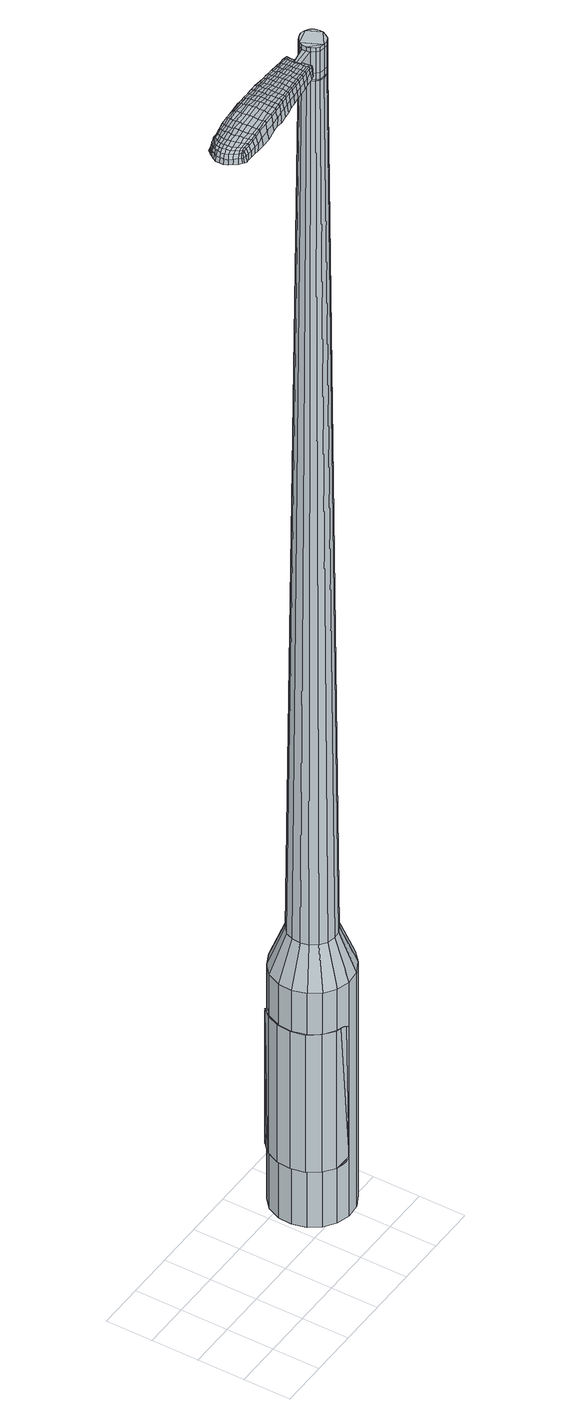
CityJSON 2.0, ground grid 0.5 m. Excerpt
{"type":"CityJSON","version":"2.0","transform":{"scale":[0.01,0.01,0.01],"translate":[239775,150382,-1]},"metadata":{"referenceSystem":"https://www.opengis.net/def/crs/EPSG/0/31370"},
"CityObjects":{
"object1":{"type":"GenericCityObject","attributes":{"cluster":811,"mean_distance_to_centroid":0.242,"new_centroid_x":239776.99,"new_centroid_y":150382.84,"mean_distance_to_camera":7.24,"H1":14.14,"H2":8.72,"Z_final":104.65,"cluster2":-1,"proj_x":239776.42,"proj_y":150376.3,"id_line":95515,"bearing_l":274.93,"distance":6.56,"orientation":"right","G_obj":184.93},"geometry":[{"type":"MultiSurface","lod":"2","boundaries":[[[0,1,2,3]],[[1,4,5,2]],[[4,6,7,5]],[[6,8,9,7]],[[8,10,11,9]],[[10,12,13,11]],[[12,14,15,13]],[[14,16,17,15]],[[16,18,19,17]],[[18,20,21,19]],[[20,22,23,21]],[[22,24,25,23]],[[24,26,27,25]],[[26,28,29,27]],[[28,30,31,29]],[[30,32,33,31]],[[32,34,35,33]],[[34,0,3,35]],[[36,37,38,39]],[[38,40,41,42]],[[41,43,42]],[[42,44,45,46]],[[45,47,46]],[[46,48,49,50]],[[49,51,50]],[[42,46,50,38]],[[50,52,39,38]],[[53,36,39]],[[2,5,7,35]],[[7,9,11,15]],[[11,13,15]],[[15,17,19,23]],[[19,21,23]],[[23,25,27,31]],[[27,29,31]],[[15,23,31,7]],[[31,33,35,7]],[[3,2,35]],[[1,0,54,55]],[[0,34,56,54]],[[34,32,57,56]],[[32,30,58,57]],[[30,28,59,58]],[[28,26,60,59]],[[26,24,61,60]],[[24,22,62,61]],[[22,20,63,62]],[[20,18,64,63]],[[18,16,65,64]],[[16,14,66,65]],[[14,12,67,66]],[[12,10,68,67]],[[10,8,69,68]],[[8,6,70,69]],[[6,4,71,70]],[[4,1,55,71]],[[55,54,72,73]],[[54,56,74,72]],[[56,57,75,74]],[[57,58,76,75]],[[58,59,77,76]],[[59,60,78,77]],[[60,61,79,78]],[[61,62,80,79]],[[62,63,81,80]],[[63,64,82,81]],[[64,65,83,82]],[[65,66,84,83]],[[66,67,85,84]],[[67,68,86,85]],[[68,69,87,86]],[[69,70,88,87]],[[70,71,89,88]],[[71,55,73,89]],[[72,90,91,92]],[[74,93,90,72]],[[75,94,93,74]],[[95,96,94,75]],[[77,97,96,95]],[[98,99,97,77]],[[100,101,99,98]],[[80,102,101,100]],[[103,104,102,80]],[[82,105,104,103]],[[83,106,105,82]],[[107,108,106,83]],[[109,110,108,107]],[[111,112,110,109]],[[87,113,112,111]],[[114,115,113,87]],[[116,117,115,114]],[[92,91,117,116]],[[118,119,120,121]],[[122,118,121,123]],[[124,122,123,125]],[[126,124,125,127]],[[128,126,127,129]],[[130,128,129,131]],[[132,130,131,133]],[[134,132,133,135]],[[136,134,135,137]],[[138,136,137,139]],[[140,138,139,141]],[[142,140,141,143]],[[144,142,143,145]],[[146,144,145,147]],[[148,146,147,149]],[[150,148,149,151]],[[73,72,92]],[[76,95,75]],[[76,77,95]],[[78,98,77]],[[78,79,100,98]],[[79,80,100]],[[81,103,80]],[[81,82,103]],[[84,107,83]],[[84,85,109,107]],[[85,86,111,109]],[[86,87,111]],[[88,114,87]],[[88,89,116,114]],[[89,73,92,116]],[[152,91,90]],[[152,153,117,91]],[[153,154,115,117]],[[154,113,115]],[[155,112,113]],[[155,156,110,112]],[[156,157,108,110]],[[157,106,108]],[[158,104,105]],[[158,102,104]],[[159,101,102]],[[159,160,99,101]],[[160,97,99]],[[161,96,97]],[[161,94,96]],[[39,52,150,162]],[[152,90,163,151]],[[53,39,162,119]],[[90,93,120,163]],[[36,53,119,118]],[[93,94,121,120]],[[37,36,118,122]],[[94,161,123,121]],[[38,37,122,124]],[[161,97,125,123]],[[40,38,124,126]],[[97,160,127,125]],[[41,40,126,128]],[[160,159,129,127]],[[43,41,128,130]],[[159,102,131,129]],[[42,43,130,132]],[[102,158,133,131]],[[44,42,132,134]],[[158,105,135,133]],[[45,44,134,136]],[[105,106,137,135]],[[47,45,136,138]],[[106,157,139,137]],[[46,47,138,140]],[[157,156,141,139]],[[48,46,140,142]],[[156,155,143,141]],[[49,48,142,144]],[[155,113,145,143]],[[51,49,144,146]],[[113,154,147,145]],[[50,51,146,148]],[[154,153,149,147]],[[52,50,148,150]],[[153,152,151,149]],[[150,151,164,165]],[[151,163,166,164]],[[163,120,167,166]],[[120,119,168,167]],[[119,162,169,168]],[[162,150,165,169]],[[170,171,172,173]],[[174,170,173,175]],[[170,174,176,177]],[[171,170,177,178]],[[179,180,181,182]],[[183,179,182,184]],[[179,183,185,186]],[[180,179,186,187]],[[188,189,190,191]],[[192,188,191,193]],[[188,192,194,195]],[[189,188,195,196]],[[197,198,199,200]],[[201,197,200,202]],[[197,201,203,204]],[[198,197,204,205]],[[206,207,208,209]],[[210,206,209,211]],[[206,210,212,213]],[[207,206,213,214]],[[215,216,217,218]],[[219,215,218,220]],[[215,219,221,222]],[[216,215,222,223]],[[224,225,226,227]],[[216,224,227,217]],[[224,216,223,228]],[[225,224,228,229]],[[230,231,232,233]],[[225,230,233,226]],[[230,225,229,234]],[[231,230,234,235]],[[236,174,175,237]],[[231,236,237,232]],[[236,231,235,238]],[[174,236,238,176]],[[239,240,241,242]],[[243,239,242,244]],[[239,243,245,246]],[[240,239,246,247]],[[248,249,250,251]],[[240,248,251,241]],[[248,240,247,252]],[[249,248,252,253]],[[254,255,256,257]],[[249,254,257,250]],[[254,249,253,258]],[[255,254,258,259]],[[260,261,262,263]],[[255,260,263,256]],[[260,255,259,264]],[[261,260,264,265]],[[266,171,178,267]],[[261,266,267,262]],[[266,261,265,268]],[[171,266,268,172]],[[269,270,271,272]],[[273,269,272,274]],[[269,273,275,276]],[[270,269,276,277]],[[278,279,280,281]],[[270,278,281,271]],[[278,270,277,282]],[[279,278,282,283]],[[284,285,286,287]],[[279,284,287,280]],[[284,279,283,288]],[[285,284,288,289]],[[290,183,184,291]],[[285,290,291,286]],[[290,285,289,292]],[[183,290,292,185]],[[293,294,295,296]],[[297,293,296,298]],[[293,297,299,300]],[[294,293,300,301]],[[302,303,304,305]],[[294,302,305,295]],[[302,294,301,306]],[[303,302,306,307]],[[308,309,310,311]],[[303,308,311,304]],[[308,303,307,312]],[[309,308,312,313]],[[314,315,316,317]],[[309,314,317,310]],[[314,309,313,318]],[[315,314,318,319]],[[320,180,187,321]],[[315,320,321,316]],[[320,315,319,322]],[[180,320,322,181]],[[323,209,208,324]],[[325,323,324,326]],[[323,325,327,328]],[[209,323,328,211]],[[329,325,326,330]],[[331,329,330,332]],[[329,331,333,334]],[[325,329,334,327]],[[335,331,332,336]],[[337,335,336,338]],[[335,337,339,340]],[[331,335,340,333]],[[341,337,338,342]],[[343,341,342,344]],[[341,343,345,346]],[[337,341,346,339]],[[347,343,344,348]],[[198,347,348,199]],[[347,198,205,349]],[[343,347,349,345]],[[350,351,196,195]],[[352,350,195,194]],[[350,352,353,354]],[[351,350,354,355]],[[356,357,355,354]],[[358,356,354,353]],[[356,358,359,360]],[[357,356,360,361]],[[362,363,361,360]],[[364,362,360,359]],[[362,364,365,366]],[[363,362,366,367]],[[368,369,367,366]],[[370,368,366,365]],[[368,370,203,201]],[[369,368,201,202]],[[371,372,373,374]],[[273,371,374,275]],[[371,273,274,375]],[[372,371,375,376]],[[377,192,193,378]],[[372,377,378,373]],[[377,372,376,379]],[[192,377,379,194]],[[380,381,382,383]],[[219,380,383,221]],[[380,219,220,384]],[[381,380,384,385]],[[386,387,388,389]],[[381,386,389,382]],[[386,381,385,390]],[[387,386,390,391]],[[392,189,196,393]],[[387,392,393,388]],[[392,387,391,394]],[[189,392,394,190]],[[395,396,397,398]],[[177,395,398,178]],[[395,177,176,399]],[[396,395,399,400]],[[401,402,403,404]],[[396,401,404,397]],[[401,396,400,405]],[[402,401,405,406]],[[407,200,199,408]],[[402,407,408,403]],[[407,402,406,409]],[[200,407,409,202]],[[410,411,412,413]],[[182,410,413,184]],[[410,182,181,414]],[[411,410,414,415]],[[416,204,203,417]],[[411,416,417,412]],[[416,411,415,418]],[[204,416,418,205]],[[419,420,421,422]],[[297,419,422,299]],[[419,297,298,423]],[[420,419,423,424]],[[425,210,211,426]],[[420,425,426,421]],[[425,420,424,427]],[[210,425,427,212]],[[428,429,430,431]],[[243,428,431,245]],[[428,243,244,432]],[[429,428,432,433]],[[434,435,436,437]],[[429,434,437,430]],[[434,429,433,438]],[[435,434,438,439]],[[440,207,214,441]],[[435,440,441,436]],[[440,435,439,442]],[[207,440,442,208]],[[443,444,433,432]],[[242,443,432,244]],[[443,242,241,445]],[[444,443,445,446]],[[447,448,439,438]],[[444,447,438,433]],[[447,444,446,449]],[[448,447,449,450]],[[451,324,208,442]],[[448,451,442,439]],[[451,448,450,452]],[[324,451,452,326]],[[453,454,455,456]],[[300,453,456,301]],[[453,300,299,422]],[[454,453,422,421]],[[457,328,327,458]],[[454,457,458,455]],[[457,454,421,426]],[[328,457,426,211]],[[459,460,446,445]],[[251,459,445,241]],[[459,251,250,461]],[[460,459,461,462]],[[463,464,450,449]],[[460,463,449,446]],[[463,460,462,465]],[[464,463,465,466]],[[467,330,326,452]],[[464,467,452,450]],[[467,464,466,468]],[[330,467,468,332]],[[469,470,471,472]],[[306,469,472,307]],[[469,306,301,456]],[[470,469,456,455]],[[473,334,333,474]],[[470,473,474,471]],[[473,470,455,458]],[[334,473,458,327]],[[475,476,462,461]],[[257,475,461,250]],[[475,257,256,477]],[[476,475,477,478]],[[479,480,466,465]],[[476,479,465,462]],[[479,476,478,481]],[[480,479,481,482]],[[483,336,332,468]],[[480,483,468,466]],[[483,480,482,484]],[[336,483,484,338]],[[485,486,487,488]],[[312,485,488,313]],[[485,312,307,472]],[[486,485,472,471]],[[489,340,339,490]],[[486,489,490,487]],[[489,486,471,474]],[[340,489,474,333]],[[491,492,478,477]],[[263,491,477,256]],[[491,263,262,493]],[[492,491,493,494]],[[495,496,482,481]],[[492,495,481,478]],[[495,492,494,497]],[[496,495,497,498]],[[499,342,338,484]],[[496,499,484,482]],[[499,496,498,500]],[[342,499,500,344]],[[501,502,503,504]],[[318,501,504,319]],[[501,318,313,488]],[[502,501,488,487]],[[505,346,345,506]],[[502,505,506,503]],[[505,502,487,490]],[[346,505,490,339]],[[507,508,494,493]],[[267,507,493,262]],[[507,267,178,398]],[[508,507,398,397]],[[509,510,498,497]],[[508,509,497,494]],[[509,508,397,404]],[[510,509,404,403]],[[511,348,344,500]],[[510,511,500,498]],[[511,510,403,408]],[[348,511,408,199]],[[512,513,415,414]],[[322,512,414,181]],[[512,322,319,504]],[[513,512,504,503]],[[514,349,205,418]],[[513,514,418,415]],[[514,513,503,506]],[[349,514,506,345]],[[515,516,376,375]],[[272,515,375,274]],[[515,272,271,517]],[[516,515,517,518]],[[519,352,194,379]],[[516,519,379,376]],[[519,516,518,520]],[[352,519,520,353]],[[521,522,523,524]],[[222,521,524,223]],[[521,222,221,383]],[[522,521,383,382]],[[525,526,527,528]],[[522,525,528,523]],[[525,522,382,389]],[[526,525,389,388]],[[529,351,355,530]],[[526,529,530,527]],[[529,526,388,393]],[[351,529,393,196]],[[531,532,518,517]],[[281,531,517,271]],[[531,281,280,533]],[[532,531,533,534]],[[535,358,353,520]],[[532,535,520,518]],[[535,532,534,536]],[[358,535,536,359]],[[537,538,539,540]],[[228,537,540,229]],[[537,228,223,524]],[[538,537,524,523]],[[541,542,543,544]],[[538,541,544,539]],[[541,538,523,528]],[[542,541,528,527]],[[545,357,361,546]],[[542,545,546,543]],[[545,542,527,530]],[[357,545,530,355]],[[547,548,534,533]],[[287,547,533,280]],[[547,287,286,549]],[[548,547,549,550]],[[551,364,359,536]],[[548,551,536,534]],[[551,548,550,552]],[[364,551,552,365]],[[553,554,555,556]],[[234,553,556,235]],[[553,234,229,540]],[[554,553,540,539]],[[557,558,559,560]],[[554,557,560,555]],[[557,554,539,544]],[[558,557,544,543]],[[561,363,367,562]],[[558,561,562,559]],[[561,558,543,546]],[[363,561,546,361]],[[563,564,550,549]],[[291,563,549,286]],[[563,291,184,413]],[[564,563,413,412]],[[565,370,365,552]],[[564,565,552,550]],[[565,564,412,417]],[[370,565,417,203]],[[566,567,400,399]],[[238,566,399,176]],[[566,238,235,556]],[[567,566,556,555]],[[568,569,406,405]],[[567,568,405,400]],[[568,567,555,560]],[[569,568,560,559]],[[570,369,202,409]],[[569,570,409,406]],[[570,569,559,562]],[[369,570,562,367]],[[571,572,573,574]],[[574,573,575,576]],[[577,575,573,578]],[[578,573,572,579]],[[580,581,582,583]],[[583,582,584,585]],[[586,584,582,587]],[[587,582,581,588]],[[589,590,591,592]],[[592,591,593,594]],[[595,593,591,596]],[[596,591,590,597]],[[598,599,600,601]],[[601,600,602,603]],[[604,602,600,605]],[[605,600,599,606]],[[607,608,609,610]],[[610,609,611,612]],[[613,611,609,614]],[[614,609,608,615]],[[616,617,618,619]],[[619,618,620,621]],[[622,620,618,623]],[[623,618,617,624]],[[625,626,627,628]],[[628,627,617,616]],[[624,617,627,629]],[[629,627,626,630]],[[631,632,633,634]],[[634,633,626,625]],[[630,626,633,635]],[[635,633,632,636]],[[576,575,637,638]],[[638,637,632,631]],[[636,632,637,639]],[[639,637,575,577]],[[640,641,642,643]],[[643,642,644,645]],[[646,644,642,647]],[[647,642,641,648]],[[649,650,651,652]],[[652,651,641,640]],[[648,641,651,653]],[[653,651,650,654]],[[655,656,657,658]],[[658,657,650,649]],[[654,650,657,659]],[[659,657,656,660]],[[661,662,663,664]],[[664,663,656,655]],[[660,656,663,665]],[[665,663,662,666]],[[579,572,667,668]],[[668,667,662,661]],[[666,662,667,669]],[[669,667,572,571]],[[670,671,672,673]],[[673,672,674,675]],[[676,674,672,677]],[[677,672,671,678]],[[679,680,681,682]],[[682,681,671,670]],[[678,671,681,683]],[[683,681,680,684]],[[685,686,687,688]],[[688,687,680,679]],[[684,680,687,689]],[[689,687,686,690]],[[585,584,691,692]],[[692,691,686,685]],[[690,686,691,693]],[[693,691,584,586]],[[694,695,696,697]],[[697,696,698,699]],[[700,698,696,701]],[[701,696,695,702]],[[703,704,705,706]],[[706,705,695,694]],[[702,695,705,707]],[[707,705,704,708]],[[709,710,711,712]],[[712,711,704,703]],[[708,704,711,713]],[[713,711,710,714]],[[715,716,717,718]],[[718,717,710,709]],[[714,710,717,719]],[[719,717,716,720]],[[588,581,721,722]],[[722,721,716,715]],[[720,716,721,723]],[[723,721,581,580]],[[607,610,724,725]],[[725,724,726,727]],[[728,726,724,168]],[[168,724,610,612]],[[727,726,729,730]],[[730,729,731,732]],[[733,731,729,734]],[[734,729,726,728]],[[732,731,735,736]],[[736,735,737,738]],[[739,737,735,740]],[[740,735,731,733]],[[738,737,741,742]],[[742,741,743,744]],[[745,743,741,746]],[[746,741,737,739]],[[744,743,747,748]],[[748,747,599,598]],[[606,599,747,749]],[[749,747,743,745]],[[597,750,751,596]],[[596,751,752,595]],[[753,752,751,754]],[[754,751,750,755]],[[755,756,757,754]],[[754,757,758,753]],[[759,758,757,760]],[[760,757,756,761]],[[761,762,763,760]],[[760,763,764,759]],[[765,764,763,766]],[[766,763,762,767]],[[767,768,769,766]],[[766,769,770,765]],[[604,770,769,602]],[[602,769,768,603]],[[771,772,773,774]],[[774,773,674,676]],[[675,674,773,775]],[[775,773,772,776]],[[594,593,777,778]],[[778,777,772,771]],[[776,772,777,779]],[[779,777,593,595]],[[780,781,782,783]],[[783,782,620,622]],[[621,620,782,784]],[[784,782,781,785]],[[786,787,788,789]],[[789,788,781,780]],[[785,781,788,790]],[[790,788,787,791]],[[597,590,792,793]],[[793,792,787,786]],[[791,787,792,794]],[[794,792,590,589]],[[795,796,797,798]],[[798,797,578,579]],[[577,578,797,799]],[[799,797,796,800]],[[801,802,803,804]],[[804,803,796,795]],[[800,796,803,805]],[[805,803,802,806]],[[598,601,807,808]],[[808,807,802,801]],[[806,802,807,809]],[[809,807,601,603]],[[810,811,812,813]],[[813,812,583,585]],[[580,583,812,814]],[[814,812,811,815]],[[604,605,816,817]],[[817,816,811,810]],[[815,811,816,818]],[[818,816,605,606]],[[819,820,821,822]],[[822,821,698,700]],[[699,698,821,823]],[[823,821,820,824]],[[612,611,825,826]],[[826,825,820,819]],[[824,820,825,827]],[[827,825,611,613]],[[828,829,830,831]],[[831,830,644,646]],[[645,644,830,832]],[[832,830,829,833]],[[834,835,836,837]],[[837,836,829,828]],[[833,829,836,838]],[[838,836,835,839]],[[615,608,840,841]],[[841,840,835,834]],[[839,835,840,842]],[[842,840,608,607]],[[833,843,832]],[[832,843,643,645]],[[640,643,843,844]],[[844,843,845]],[[839,846,847,838]],[[838,847,843,833]],[[845,843,847,848]],[[848,847,846,849]],[[607,725,850,842]],[[842,850,846,839]],[[849,846,850,851]],[[851,850,725,727]],[[852,853,854,855]],[[855,854,701,702]],[[700,701,854,822]],[[822,854,853,819]],[[728,168,856,857]],[[857,856,853,852]],[[819,853,856,826]],[[826,856,168,612]],[[845,858,859,844]],[[844,859,652,640]],[[649,652,859,860]],[[859,858,860]],[[849,861,862,848]],[[848,862,858,845]],[[860,858,862,863]],[[863,862,861,864]],[[727,730,865,851]],[[851,865,861,849]],[[864,861,865,866]],[[866,865,730,732]],[[867,868,869,870]],[[870,869,707,708]],[[702,707,869,855]],[[855,869,868,852]],[[733,734,871,872]],[[872,871,868,867]],[[852,868,871,857]],[[857,871,734,728]],[[873,874,860]],[[860,874,658,649]],[[655,658,874,875]],[[875,874,873,876]],[[864,877,878,863]],[[863,878,873,860]],[[876,873,878,879]],[[879,878,877,880]],[[732,736,881,866]],[[866,881,877,864]],[[880,877,881,882]],[[882,881,736,738]],[[883,884,885,886]],[[886,885,713,714]],[[708,713,885,870]],[[870,885,884,867]],[[739,740,887,888]],[[888,887,884,883]],[[867,884,887,872]],[[872,887,740,733]],[[876,889,890,875]],[[875,890,664,655]],[[661,664,890,891]],[[891,890,889,892]],[[880,893,894,879]],[[879,894,889,876]],[[892,889,894,895]],[[895,894,893,896]],[[738,742,897,882]],[[882,897,893,880]],[[896,893,897,898]],[[898,897,742,744]],[[899,900,901,902]],[[902,901,719,720]],[[714,719,901,886]],[[886,901,900,883]],[[745,746,903,904]],[[904,903,900,899]],[[883,900,903,888]],[[888,903,746,739]],[[892,905,906,891]],[[891,906,668,661]],[[579,668,906,798]],[[798,906,905,795]],[[896,907,908,895]],[[895,908,905,892]],[[795,905,908,804]],[[804,908,907,801]],[[744,748,909,898]],[[898,909,907,896]],[[801,907,909,808]],[[808,909,748,598]],[[815,910,911,814]],[[814,911,723,580]],[[720,723,911,902]],[[902,911,910,899]],[[606,749,912,818]],[[818,912,910,815]],[[899,910,912,904]],[[904,912,749,745]],[[776,913,914,775]],[[775,914,673,675]],[[670,673,914,915]],[[915,914,913,916]],[[595,752,917,779]],[[779,917,913,776]],[[916,913,917,918]],[[918,917,752,753]],[[919,920,921,922]],[[922,921,623,624]],[[622,623,921,783]],[[783,921,920,780]],[[923,924,925,926]],[[926,925,920,919]],[[780,920,925,789]],[[789,925,924,786]],[[755,750,927,928]],[[928,927,924,923]],[[786,924,927,793]],[[793,927,750,597]],[[916,929,930,915]],[[915,930,682,670]],[[679,682,930,931]],[[931,930,929,932]],[[753,758,933,918]],[[918,933,929,916]],[[932,929,933,934]],[[934,933,758,759]],[[935,936,937,938]],[[938,937,629,630]],[[624,629,937,922]],[[922,937,936,919]],[[939,940,941,942]],[[942,941,936,935]],[[919,936,941,926]],[[926,941,940,923]],[[761,756,943,944]],[[944,943,940,939]],[[923,940,943,928]],[[928,943,756,755]],[[932,945,946,931]],[[931,946,688,679]],[[685,688,946,947]],[[947,946,945,948]],[[759,764,949,934]],[[934,949,945,932]],[[948,945,949,950]],[[950,949,764,765]],[[951,952,953,954]],[[954,953,635,636]],[[630,635,953,938]],[[938,953,952,935]],[[955,956,957,958]],[[958,957,952,951]],[[935,952,957,942]],[[942,957,956,939]],[[767,762,959,960]],[[960,959,956,955]],[[939,956,959,944]],[[944,959,762,761]],[[948,961,962,947]],[[947,962,692,685]],[[585,692,962,813]],[[813,962,961,810]],[[765,770,963,950]],[[950,963,961,948]],[[810,961,963,817]],[[817,963,770,604]],[[800,964,965,799]],[[799,965,639,577]],[[636,639,965,954]],[[954,965,964,951]],[[806,966,967,805]],[[805,967,964,800]],[[951,964,967,958]],[[958,967,966,955]],[[603,768,968,809]],[[809,968,966,806]],[[955,966,968,960]],[[960,968,768,767]],[[571,574,173,172]],[[574,576,175,173]],[[586,587,186,185]],[[587,588,187,186]],[[589,592,191,190]],[[592,594,193,191]],[[613,614,213,212]],[[614,615,214,213]],[[616,619,218,217]],[[619,621,220,218]],[[625,628,227,226]],[[628,616,217,227]],[[631,634,233,232]],[[634,625,226,233]],[[576,638,237,175]],[[638,631,232,237]],[[646,647,246,245]],[[647,648,247,246]],[[648,653,252,247]],[[653,654,253,252]],[[654,659,258,253]],[[659,660,259,258]],[[660,665,264,259]],[[665,666,265,264]],[[666,669,268,265]],[[669,571,172,268]],[[676,677,276,275]],[[677,678,277,276]],[[678,683,282,277]],[[683,684,283,282]],[[684,689,288,283]],[[689,690,289,288]],[[690,693,292,289]],[[693,586,185,292]],[[694,697,296,295]],[[697,699,298,296]],[[703,706,305,304]],[[706,694,295,305]],[[709,712,311,310]],[[712,703,304,311]],[[715,718,317,316]],[[718,709,310,317]],[[588,722,321,187]],[[722,715,316,321]],[[771,774,374,373]],[[774,676,275,374]],[[594,778,378,193]],[[778,771,373,378]],[[621,784,384,220]],[[784,785,385,384]],[[785,790,390,385]],[[790,791,391,390]],[[791,794,394,391]],[[794,589,190,394]],[[699,823,423,298]],[[823,824,424,423]],[[824,827,427,424]],[[827,613,212,427]],[[828,831,431,430]],[[831,646,245,431]],[[834,837,437,436]],[[837,828,430,437]],[[615,841,441,214]],[[841,834,436,441]],[[969,970,971,972]],[[973,974,972,971]],[[975,976,977,978]],[[979,980,981,982]],[[970,983,984,971]],[[985,973,971,984]],[[986,975,978,987]],[[988,989,980,979]],[[983,990,991,984]],[[991,992,985,984]],[[993,986,987,994]],[[995,989,988,996]],[[990,997,998,991]],[[998,999,992,991]],[[1000,993,994,1001]],[[1002,995,996,1003]],[[1004,1005,1006,1007]],[[1008,1009,1005,1004]],[[1008,1010,1011,1009]],[[1010,1012,1013,1011]],[[1014,1015,1016,1017]],[[1018,1019,1015,1014]],[[1020,1021,1019,1018]],[[1022,1023,1021,1020]],[[1017,1006,1005,1014]],[[1014,1005,1009,1018]],[[1009,1011,1020,1018]],[[1011,1013,1022,1020]],[[978,977,974,973]],[[987,978,973,985]],[[992,994,987,985]],[[999,1001,994,992]],[[979,982,976,975]],[[988,979,975,986]],[[996,988,986,993]],[[1003,996,993,1000]],[[980,1004,1007,981]],[[989,1008,1004,980]],[[1010,1008,989,995]],[[1012,1010,995,1002]],[[1024,1025,1026,1027]],[[1026,1028,1029,1030]],[[1026,1030,1031,1032]],[[1026,1032,1027]],[[1033,1024,1027,1034]],[[1035,1034,1027,1036]],[[1037,1036,1027]],[[1038,1026,1025,1039]],[[1040,1038,1039,1041]],[[1042,1040,1041,1043]],[[1044,1042,1043,1045]],[[1046,1044,1045,1047]],[[1047,1048,1049,1050]],[[1047,1050,1051,1052]],[[1047,1052,1053,1054]],[[1053,1055,1056,1057]],[[1053,1057,1058,1059]],[[1053,1059,1054]],[[1047,1054,1046]],[[1060,1061,1025,1024]],[[1062,1063,1028,1026]],[[1064,1065,1037,1027]],[[1061,1066,1039,1025]],[[1067,1062,1026,1038]],[[1066,1068,1041,1039]],[[1069,1067,1038,1040]],[[1068,1070,1043,1041]],[[1071,1069,1040,1042]],[[1070,1072,1045,1043]],[[1073,1071,1042,1044]],[[1072,1074,1047,1045]],[[1075,1073,1044,1046]],[[1074,1076,1048,1047]],[[1077,1078,1055,1053]],[[1079,1075,1046,1054]],[[1049,1048,1076,1080]],[[1050,1049,1080,1081]],[[1051,1050,1081,1082]],[[1052,1051,1082,1083]],[[1053,1052,1083,1077]],[[1084,1060,1024,1033]],[[1085,1084,1033,1034]],[[1086,1085,1034,1035]],[[1087,1086,1035,1036]],[[1065,1087,1036,1037]],[[1029,1028,1063,1088]],[[1056,1055,1078,1089]],[[1030,1029,1088,1090]],[[1031,1030,1090,1091]],[[1032,1031,1091,1092]],[[1027,1032,1092,1064]],[[1057,1056,1089,1093]],[[1058,1057,1093,1094]],[[1059,1058,1094,1095]],[[1054,1059,1095,1079]]]}]}
},
"vertices":[
[155,79,384],[156,93,384],[156,93,96],[155,79,96],[162,107,384],[162,107,96],[173,117,384],[173,117,96],[186,123,384],[186,123,96],[201,124,384],[201,124,96],[215,121,384],[215,121,96],[227,112,384],[227,112,96],[235,100,384],[235,100,96],[239,86,384],[239,86,96],[238,71,384],[238,71,96],[232,58,384],[232,58,96],[221,48,384],[221,48,96],[208,41,384],[208,41,96],[193,40,384],[193,40,96],[179,44,384],[179,44,96],[167,52,384],[167,52,96],[159,64,384],[159,64,96],[188,73,1524],[191,70,1524],[196,69,1524],[184,81,1524],[201,69,1524],[205,71,1524],[210,79,1524],[208,75,1524],[210,83,1524],[209,88,1524],[203,94,1524],[207,92,1524],[198,96,1524],[194,95,1524],[186,90,1524],[189,93,1524],[184,86,1524],[185,77,1524],[172,80,429],[173,89,429],[174,72,429],[179,64,429],[186,59,429],[195,57,429],[204,58,429],[211,62,429],[218,68,429],[221,76,429],[222,84,429],[220,93,429],[215,100,429],[208,105,429],[199,107,429],[191,107,429],[183,103,429],[176,97,429],[184,81,1483],[184,86,1483],[185,77,1483],[188,73,1483],[191,70,1483],[196,69,1483],[201,69,1483],[205,71,1483],[208,75,1483],[210,79,1483],[210,83,1483],[209,88,1483],[207,92,1483],[203,94,1483],[198,96,1483],[194,95,1483],[189,93,1483],[186,90,1483],[184,81,1485],[185,86,1485],[185,86,1483],[185,77,1485],[188,73,1485],[192,71,1483],[192,71,1485],[196,69,1485],[200,70,1483],[200,70,1485],[204,72,1483],[204,72,1485],[208,75,1485],[209,79,1483],[209,79,1485],[210,83,1485],[209,88,1485],[206,91,1483],[206,91,1485],[202,94,1483],[202,94,1485],[198,95,1483],[198,95,1485],[194,95,1485],[190,93,1483],[190,93,1485],[187,90,1483],[187,90,1485],[188,73,1519],[185,77,1519],[185,77,1493],[188,73,1493],[191,70,1519],[191,70,1493],[196,69,1519],[196,69,1493],[201,69,1519],[201,69,1493],[205,71,1519],[205,71,1493],[208,75,1519],[208,75,1493],[210,79,1519],[210,79,1493],[210,83,1519],[210,83,1493],[209,88,1519],[209,88,1493],[207,92,1519],[207,92,1493],[203,94,1519],[203,94,1493],[198,96,1519],[198,96,1493],[194,95,1519],[194,95,1493],[189,93,1519],[189,93,1493],[186,90,1519],[186,90,1493],[184,86,1519],[184,86,1493],[184,86,1485],[186,90,1485],[189,93,1485],[198,96,1485],[203,94,1485],[207,92,1485],[210,79,1485],[205,71,1485],[201,69,1485],[191,70,1485],[184,81,1519],[184,81,1493],[165,83,1513],[165,83,1518],[165,80,1513],[165,76,1513],[165,76,1518],[165,80,1518],[90,93,1519],[97,93,1518],[95,94,1509],[88,94,1510],[81,92,1519],[80,94,1510],[82,91,1526],[91,91,1525],[98,91,1525],[93,54,1519],[100,55,1518],[101,57,1525],[93,56,1525],[84,53,1519],[85,55,1526],[83,52,1510],[91,53,1510],[98,53,1509],[18,65,1519],[18,69,1519],[17,69,1513],[17,65,1513],[19,61,1519],[19,61,1513],[21,62,1524],[20,65,1524],[19,69,1524],[92,72,1530],[99,72,1529],[99,76,1529],[92,75,1530],[83,71,1531],[82,74,1531],[83,67,1530],[92,68,1530],[99,69,1529],[172,79,1512],[172,82,1512],[171,81,1517],[171,79,1517],[172,76,1512],[171,76,1517],[172,76,1506],[171,79,1506],[171,82,1506],[31,86,1519],[34,87,1519],[33,88,1512],[30,87,1512],[28,85,1518],[27,87,1512],[29,85,1522],[31,85,1523],[34,86,1524],[39,88,1519],[44,89,1519],[43,90,1512],[37,89,1512],[39,86,1524],[45,87,1525],[50,90,1519],[58,90,1519],[56,92,1511],[49,91,1511],[51,88,1526],[59,89,1526],[69,91,1519],[68,93,1510],[70,90,1526],[163,95,1513],[156,95,1513],[157,93,1518],[164,94,1517],[169,95,1512],[168,94,1516],[168,95,1506],[162,96,1507],[155,96,1507],[148,94,1514],[141,94,1515],[142,93,1520],[149,93,1519],[147,96,1507],[140,95,1507],[133,94,1515],[126,94,1516],[127,92,1522],[134,93,1521],[132,95,1508],[125,95,1508],[118,94,1517],[111,93,1517],[112,92,1524],[119,92,1523],[117,95,1508],[110,95,1509],[104,93,1518],[105,92,1524],[102,95,1509],[33,50,1519],[36,50,1519],[36,52,1524],[33,52,1523],[30,51,1518],[31,52,1522],[30,50,1512],[32,49,1512],[35,49,1512],[41,50,1519],[47,50,1519],[47,52,1525],[41,52,1524],[40,49,1512],[46,49,1512],[53,50,1519],[61,51,1519],[61,53,1526],[53,52,1526],[52,49,1511],[60,49,1511],[72,52,1519],[73,54,1526],[71,50,1510],[166,65,1513],[158,63,1513],[157,62,1507],[165,63,1507],[171,66,1512],[171,65,1506],[170,66,1516],[166,66,1517],[159,65,1518],[151,62,1514],[143,61,1515],[142,60,1507],[150,61,1507],[152,64,1519],[144,63,1520],[136,60,1515],[129,59,1516],[128,58,1508],[135,59,1508],[137,62,1521],[129,61,1522],[121,58,1517],[114,57,1517],[113,55,1509],[120,57,1508],[122,60,1523],[115,59,1524],[107,56,1518],[106,54,1509],[108,58,1524],[166,78,1519],[165,81,1519],[158,78,1520],[158,80,1520],[158,75,1520],[166,76,1519],[151,77,1522],[151,80,1522],[143,76,1523],[143,79,1523],[144,73,1523],[151,74,1521],[136,76,1524],[136,79,1524],[129,75,1525],[128,78,1525],[129,72,1525],[136,73,1524],[121,74,1526],[121,77,1526],[114,74,1527],[114,77,1527],[114,70,1527],[121,71,1526],[106,73,1528],[106,76,1528],[107,70,1528],[23,66,1527],[22,69,1527],[24,62,1526],[28,62,1527],[27,66,1528],[27,70,1528],[33,67,1529],[33,70,1529],[35,63,1528],[42,63,1530],[41,67,1530],[40,71,1530],[48,68,1531],[48,72,1531],[49,64,1530],[58,65,1531],[57,69,1531],[57,72,1531],[70,70,1531],[70,73,1531],[70,66,1531],[28,52,1518],[26,54,1519],[25,53,1513],[28,51,1513],[30,53,1523],[27,54,1523],[22,57,1519],[22,57,1513],[24,58,1524],[26,84,1518],[24,82,1518],[26,82,1523],[28,84,1523],[25,85,1513],[23,83,1513],[22,80,1519],[20,76,1519],[21,76,1524],[23,79,1523],[21,80,1513],[19,77,1513],[18,73,1519],[20,73,1524],[17,73,1513],[91,90,1528],[91,88,1528],[98,88,1528],[98,90,1527],[82,89,1528],[82,87,1529],[91,85,1529],[91,82,1530],[98,82,1529],[98,85,1528],[82,84,1529],[82,81,1530],[91,78,1530],[99,79,1529],[82,78,1531],[94,57,1528],[93,60,1529],[84,59,1529],[85,56,1528],[101,58,1527],[100,61,1528],[93,64,1529],[84,63,1530],[100,65,1528],[173,67,1512],[173,69,1512],[172,69,1517],[172,67,1517],[172,66,1506],[172,68,1506],[173,72,1512],[171,73,1517],[172,72,1506],[171,94,1512],[171,92,1512],[170,93,1506],[170,94,1506],[170,93,1517],[170,91,1517],[171,90,1512],[172,87,1512],[171,87,1506],[170,90,1506],[170,89,1517],[170,87,1517],[172,84,1512],[171,84,1506],[171,84,1517],[164,93,1519],[165,91,1519],[157,92,1520],[157,91,1520],[165,89,1519],[165,86,1519],[157,88,1520],[158,86,1520],[165,84,1519],[158,83,1520],[167,67,1519],[166,69,1519],[159,68,1520],[159,66,1520],[166,72,1519],[159,71,1520],[150,92,1521],[150,90,1521],[142,92,1522],[142,90,1522],[150,88,1521],[150,85,1521],[142,87,1522],[143,85,1523],[150,82,1522],[143,82,1523],[152,65,1521],[152,67,1521],[144,66,1522],[144,64,1522],[151,70,1521],[144,70,1522],[135,91,1523],[135,90,1523],[127,91,1524],[127,89,1524],[135,87,1523],[135,84,1524],[128,87,1525],[128,84,1525],[135,81,1524],[128,81,1525],[137,63,1523],[137,65,1523],[129,64,1524],[130,62,1524],[136,69,1524],[129,68,1525],[120,91,1525],[120,89,1525],[113,91,1526],[113,89,1526],[120,86,1526],[120,83,1526],[113,86,1527],[113,83,1527],[121,80,1526],[113,80,1527],[122,61,1525],[122,63,1525],[115,62,1526],[115,60,1526],[122,67,1526],[114,66,1527],[105,90,1527],[105,88,1527],[106,86,1527],[106,83,1528],[106,79,1528],[108,59,1527],[108,62,1527],[107,65,1528],[32,53,1525],[30,55,1525],[35,53,1526],[33,55,1526],[27,58,1526],[31,58,1527],[30,84,1525],[28,82,1525],[32,83,1526],[33,84,1525],[26,80,1525],[24,77,1526],[28,77,1527],[30,80,1526],[23,73,1526],[27,74,1527],[41,53,1526],[39,55,1527],[47,53,1527],[45,55,1528],[37,58,1528],[43,59,1529],[38,85,1526],[37,83,1527],[43,84,1528],[44,86,1527],[36,81,1527],[34,78,1528],[41,78,1529],[42,82,1528],[33,74,1528],[41,75,1530],[53,53,1528],[52,55,1529],[61,54,1528],[60,56,1529],[50,59,1529],[59,60,1530],[51,87,1528],[50,85,1528],[58,86,1529],[59,88,1528],[49,82,1529],[48,79,1530],[57,80,1530],[58,83,1530],[48,75,1530],[57,76,1531],[73,55,1529],[72,57,1529],[71,61,1530],[70,88,1528],[70,86,1529],[70,84,1530],[70,80,1530],[69,77,1531],[95,92,1509],[97,91,1518],[90,91,1518],[88,92,1509],[81,90,1519],[80,92,1510],[82,89,1525],[91,89,1525],[98,90,1525],[100,59,1525],[99,57,1518],[92,56,1518],[93,58,1525],[84,55,1519],[85,57,1525],[83,54,1510],[91,55,1509],[98,55,1509],[19,69,1513],[20,69,1519],[20,66,1519],[19,66,1513],[21,62,1519],[21,62,1513],[23,63,1524],[22,66,1524],[21,69,1524],[98,76,1528],[99,73,1528],[91,72,1529],[91,75,1529],[82,71,1529],[82,74,1529],[83,68,1529],[92,68,1529],[99,69,1528],[169,81,1516],[170,81,1512],[170,79,1512],[169,79,1516],[170,76,1512],[169,76,1516],[169,75,1506],[169,79,1506],[169,81,1506],[33,86,1512],[34,85,1519],[31,84,1518],[30,86,1512],[29,84,1518],[28,85,1512],[30,83,1522],[32,83,1523],[35,84,1523],[43,88,1512],[45,87,1519],[39,86,1519],[38,87,1512],[40,85,1524],[45,86,1525],[57,90,1511],[58,88,1519],[50,88,1519],[49,89,1511],[51,86,1525],[59,87,1526],[69,89,1519],[68,91,1510],[70,88,1526],[157,92,1518],[156,93,1513],[163,93,1513],[164,92,1517],[168,93,1512],[168,92,1515],[167,94,1506],[162,94,1506],[155,94,1507],[142,91,1520],[141,92,1514],[148,92,1514],[149,91,1519],[147,94,1507],[140,93,1507],[127,91,1522],[126,92,1516],[133,92,1515],[134,91,1521],[132,93,1508],[125,93,1508],[112,90,1523],[111,91,1517],[118,92,1516],[119,90,1522],[117,93,1508],[110,93,1508],[104,91,1517],[105,90,1524],[102,93,1509],[37,54,1523],[36,52,1519],[33,52,1518],[33,54,1523],[31,53,1518],[32,54,1522],[30,51,1512],[32,51,1512],[36,51,1512],[47,54,1525],[47,52,1519],[41,52,1519],[42,54,1524],[40,51,1512],[46,51,1512],[61,54,1526],[61,53,1519],[53,52,1519],[53,54,1525],[52,51,1511],[60,51,1511],[72,54,1519],[73,56,1526],[71,52,1510],[157,64,1507],[158,65,1513],[165,66,1513],[165,65,1506],[170,67,1512],[170,66,1506],[170,68,1515],[166,68,1517],[159,67,1518],[142,62,1507],[143,63,1514],[151,64,1514],[150,63,1507],[151,66,1519],[144,65,1520],[127,60,1508],[128,61,1516],[136,62,1515],[135,61,1508],[136,64,1521],[129,63,1522],[113,57,1508],[114,59,1517],[121,60,1516],[120,58,1508],[122,62,1522],[114,61,1523],[106,58,1517],[105,56,1509],[107,60,1524],[165,78,1518],[164,81,1518],[158,78,1519],[157,80,1519],[158,75,1519],[150,77,1520],[150,80,1520],[143,76,1521],[143,79,1521],[143,73,1521],[150,74,1520],[135,76,1523],[135,79,1523],[128,75,1524],[128,78,1524],[128,72,1524],[136,73,1523],[121,74,1525],[120,77,1525],[113,74,1526],[113,77,1526],[114,71,1526],[121,71,1525],[106,73,1527],[106,76,1527],[106,70,1527],[24,69,1526],[24,66,1526],[25,63,1525],[29,63,1526],[28,66,1526],[28,70,1526],[34,70,1528],[34,67,1528],[35,63,1527],[42,64,1528],[41,67,1529],[41,71,1529],[48,72,1530],[48,68,1530],[49,64,1529],[58,65,1530],[57,69,1530],[57,72,1530],[70,73,1530],[70,70,1530],[70,66,1530],[27,54,1513],[27,55,1518],[29,53,1518],[29,52,1512],[31,54,1523],[29,56,1523],[24,58,1519],[23,58,1513],[26,59,1523],[27,81,1523],[26,81,1518],[28,83,1518],[29,82,1523],[27,84,1512],[25,82,1512],[23,75,1523],[22,76,1519],[24,79,1519],[25,78,1523],[23,79,1513],[21,76,1513],[20,72,1519],[22,72,1524],[20,72,1513],[98,87,1527],[91,87,1527],[91,88,1527],[98,89,1526],[82,88,1527],[82,87,1528],[98,82,1528],[91,81,1528],[91,84,1528],[98,85,1527],[82,84,1528],[82,81,1529],[91,78,1529],[98,79,1528],[82,78,1529],[84,59,1528],[93,60,1527],[93,59,1527],[85,58,1527],[100,60,1526],[100,61,1527],[92,64,1528],[84,63,1528],[99,65,1527],[170,69,1516],[171,69,1512],[171,68,1512],[170,68,1516],[170,67,1506],[170,68,1506],[170,72,1512],[170,72,1516],[170,72,1506],[168,92,1506],[169,92,1512],[169,93,1512],[168,93,1506],[168,92,1516],[168,91,1516],[168,87,1506],[169,87,1512],[169,89,1512],[168,90,1506],[168,89,1516],[168,86,1516],[170,84,1512],[169,84,1506],[169,84,1516],[164,91,1518],[157,91,1519],[157,90,1519],[164,86,1518],[164,88,1518],[157,88,1519],[157,85,1519],[164,83,1518],[157,83,1519],[158,68,1519],[165,69,1518],[166,68,1518],[158,67,1519],[165,72,1518],[158,71,1519],[149,90,1520],[149,91,1520],[142,90,1521],[150,85,1520],[149,88,1520],[142,87,1521],[142,85,1521],[150,82,1520],[142,82,1521],[144,66,1521],[151,67,1520],[151,66,1520],[144,65,1521],[151,71,1520],[143,70,1521],[134,89,1522],[134,90,1522],[127,90,1523],[127,89,1523],[135,84,1522],[134,87,1522],[127,86,1523],[127,84,1524],[135,81,1523],[128,81,1524],[129,65,1523],[136,65,1522],[136,64,1522],[129,63,1523],[136,69,1522],[129,68,1523],[120,88,1524],[120,89,1524],[112,89,1525],[112,88,1525],[120,83,1525],[120,86,1524],[112,86,1525],[113,83,1526],[120,80,1525],[113,80,1526],[114,63,1525],[122,64,1524],[122,62,1524],[114,61,1525],[121,67,1524],[114,66,1525],[105,88,1526],[105,89,1526],[105,82,1527],[105,85,1526],[105,79,1527],[107,62,1526],[107,60,1526],[107,66,1526],[31,56,1524],[33,54,1524],[36,54,1525],[34,56,1525],[28,59,1525],[31,59,1525],[33,82,1525],[29,81,1524],[31,82,1524],[34,83,1525],[29,76,1526],[25,76,1525],[27,79,1524],[31,79,1525],[24,73,1525],[28,73,1526],[39,56,1526],[41,54,1526],[47,54,1526],[46,56,1527],[37,59,1526],[44,60,1527],[44,83,1527],[38,83,1526],[39,84,1526],[45,85,1526],[42,78,1528],[35,77,1527],[36,80,1526],[43,81,1527],[34,74,1527],[41,74,1528],[52,56,1527],[53,55,1527],[61,55,1527],[60,57,1528],[51,60,1528],[59,61,1529],[58,85,1528],[50,84,1527],[51,85,1527],[59,86,1527],[57,79,1529],[49,78,1529],[49,81,1528],[58,82,1528],[48,75,1529],[57,76,1530],[72,58,1528],[73,56,1528],[71,62,1529],[70,86,1528],[70,87,1528],[70,80,1529],[70,83,1529],[69,77,1530],[168,94,1508],[168,87,1508],[136,85,1509],[135,93,1509],[114,84,1510],[114,93,1510],[75,81,1512],[74,91,1512],[92,92,1511],[93,83,1511],[57,80,1513],[44,78,1514],[43,87,1514],[56,89,1513],[169,80,1508],[137,77,1509],[115,76,1510],[76,72,1512],[94,74,1511],[58,71,1513],[44,69,1514],[170,73,1508],[137,70,1509],[116,67,1510],[76,63,1512],[94,64,1511],[45,61,1514],[59,61,1513],[170,67,1508],[138,62,1509],[117,58,1510],[77,54,1512],[95,55,1511],[46,52,1514],[59,52,1513],[30,77,1514],[26,75,1514],[25,82,1514],[30,85,1514],[31,68,1514],[26,68,1514],[32,60,1514],[27,61,1514],[32,52,1514],[27,54,1514],[21,72,1515],[18,68,1515],[18,69,1515],[21,76,1515],[21,67,1515],[18,67,1515],[22,63,1515],[18,66,1515],[22,59,1515],[19,65,1515],[182,42,334],[177,43,334],[177,43,165],[191,39,171],[182,42,165],[185,41,165],[188,40,166],[190,40,167],[191,39,169],[185,41,334],[188,40,333],[190,40,332],[191,39,331],[191,39,328],[166,52,165],[166,52,334],[157,64,165],[157,64,334],[154,79,165],[154,79,334],[155,94,165],[155,94,334],[161,107,165],[161,107,334],[164,110,334],[166,113,334],[168,115,333],[170,117,332],[171,117,331],[171,118,328],[164,110,165],[171,118,171],[171,117,169],[170,117,167],[168,115,166],[166,113,165],[182,45,334],[179,46,334],[179,46,165],[182,45,165],[192,42,171],[192,42,328],[168,54,334],[168,54,165],[160,65,334],[160,65,165],[156,79,334],[156,79,165],[157,93,334],[157,93,165],[163,105,334],[163,105,165],[166,108,334],[173,116,328],[173,116,171],[166,108,165],[168,111,334],[170,113,333],[172,114,332],[173,115,331],[186,44,334],[189,43,333],[191,42,332],[192,42,331],[186,44,165],[173,115,169],[189,43,166],[191,42,167],[192,42,169],[172,114,167],[170,113,166],[168,111,165]
]}
